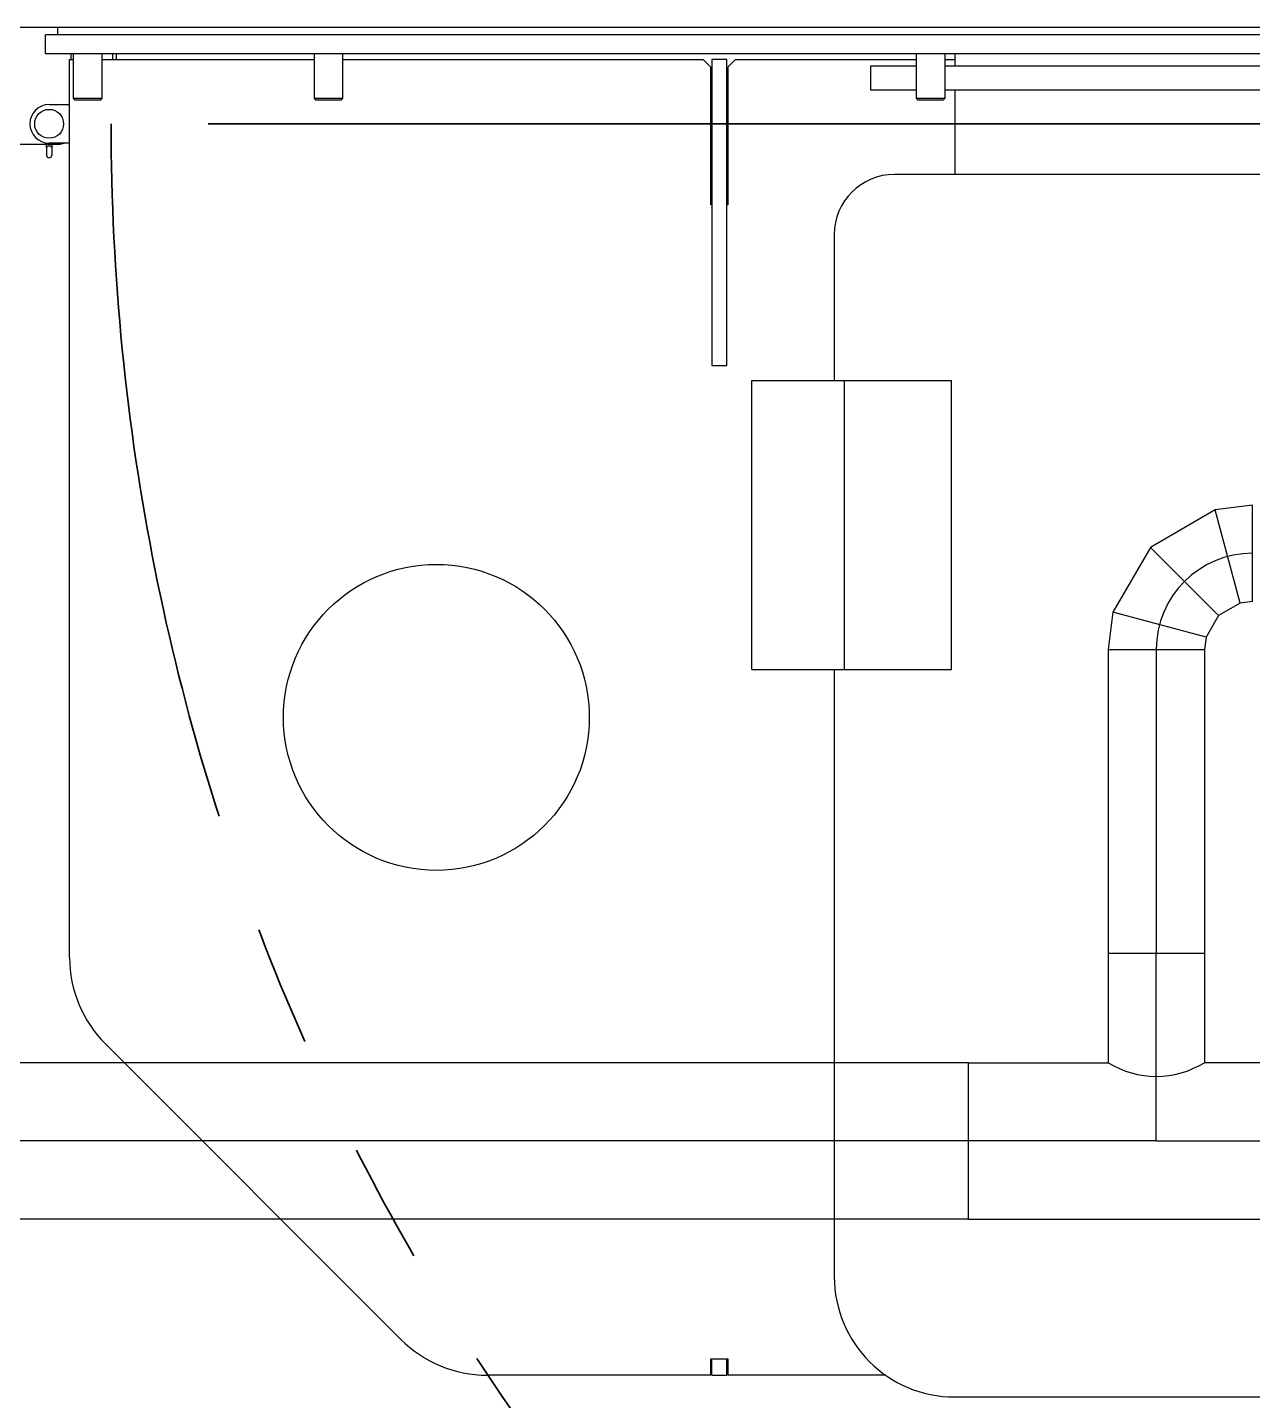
# Model space of a CAD drawing. Extents: x -681219 to -550379, y -242630 to -158199.
# Drawn here: x -581963 to -581454, y -226037 to -225467 of the extents above; entities that cross this region are included whole.
import ezdxf

# ---------------------------------------------------------------- set-up
doc = ezdxf.new("R2010")
doc.units = 0
doc.header["$LTSCALE"] = 1000
doc.linetypes.add('C2', pattern=[17, 14, -1, 1, -1])
doc.linetypes.add('P2', pattern=[23, 18, -1, 1, -1, 1, -1])
for name, color, linetype in [('11050200012', 7, 'CONTINUOUS'), ('20010300038', 7, 'CONTINUOUS'), ('C__USERS_YSV001_', 7, 'CONTINUOUS'), ('DOTE_油脂（黄）', 7, 'CONTINUOUS'), ('GZDH011002251', 7, 'CONTINUOUS'), ('GZDH011003061', 7, 'CONTINUOUS'), ('GZDH011027001', 7, 'CONTINUOUS'), ('GZDH011027022', 7, 'CONTINUOUS'), ('GZDH011032001', 7, 'CONTINUOUS'), ('PIPE-油脂（黄）', 2, 'CONTINUOUS'), ('中心线', 4, 'C2')]:
    doc.layers.add(name, color=color, linetype=linetype)
doc.layers.add('双点划线', color=2, linetype='P2', lineweight=35)

# ---------------------------------------------------------------- blocks, each defined once
blk = doc.blocks.new('侧门')
at = {"layer": '双点划线', "ltscale": 0.05}
blk.add_line((0, 0), (0, 940.25), dxfattribs=at)
blk.add_arc((0, 0), 940.25, 2.13328, 90, dxfattribs=at)
blk = doc.blocks.new('fushitu')
at = {"layer": '11050200012', "color": 7, "linetype": 'Continuous'}
for p, q in [((-2981, -1861), (-2981, -1879.4)), ((-2969, -1879.4), (-2969, -1861)), ((-2881, -1861), (-2881, -1879.4)), ((-2869, -1879.4), (-2869, -1861)), ((-2631, -1861), (-2631, -1879.4)), ((-2619, -1879.4), (-2619, -1861)), ((-2981, -1879.4), (-2969, -1879.4)), ((-2981, -1879.4), (-2980.4, -1880)), ((-2980.4, -1880), (-2969.6, -1880)), ((-2969.6, -1880), (-2969, -1879.4)), ((-2881, -1879.4), (-2869, -1879.4)), ((-2881, -1879.4), (-2880.4, -1880)), ((-2880.4, -1880), (-2869.6, -1880)), ((-2869.6, -1880), (-2869, -1879.4)), ((-2631, -1879.4), (-2619, -1879.4)), ((-2631, -1879.4), (-2630.4, -1880)), ((-2630.4, -1880), (-2619.6, -1880)), ((-2619.6, -1880), (-2619, -1879.4))]:
    blk.add_line(p, q, dxfattribs=at)
at = {"layer": '20010300038', "color": 7, "linetype": 'Continuous'}
for p, q in [((-2149.51, -1853), (-2992.5, -1853)), ((-2992.5, -1861), (-2992.5, -1853)), ((-2007.5, -1861), (-2992.5, -1861)), ((-2982.5, -1863.35), (-2981, -1863.35)), ((-2982.5, -2236.01), (-2982.5, -1863.35)), ((-2969, -1863.35), (-2881, -1863.35)), ((-2869, -1863.35), (-2719.46, -1863.35)), ((-2719.46, -1863.35), (-2716.28, -1866.53)), ((-2709.55, -1863.35), (-2715.9, -1863.35)), ((-2715.9, -1863.35), (-2715.9, -1920.5)), ((-2709.55, -1920.5), (-2709.55, -1863.35)), ((-2709.17, -1866.53), (-2705.99, -1863.35)), ((-2705.99, -1863.35), (-2631, -1863.35)), ((-2619, -1863.35), (-2615, -1863.35)), ((-2615, -1861), (-2615, -1866)), ((-2716.28, -1923.68), (-2716.28, -1866.53)), ((-2709.17, -1866.53), (-2709.17, -1923.68)), ((-2631, -1866), (-2650, -1866)), ((-2650, -1866), (-2650, -1876)), ((-2381, -1866), (-2619, -1866)), ((-2631, -1876), (-2650, -1876)), ((-2381, -1876), (-2619, -1876)), ((-2615, -1876), (-2615, -1911)), ((-2360, -1911), (-2640, -1911)), ((-2715.9, -1920.5), (-2715.9, -1990.35)), ((-2709.55, -1990.35), (-2709.55, -1920.5)), ((-2715.9, -1923.68), (-2716.28, -1923.68)), ((-2709.17, -1923.68), (-2709.55, -1923.68)), ((-2665, -1936), (-2665, -1996.5)), ((-2715.9, -1990.35), (-2709.55, -1990.35)), ((-2699.19, -2116.5), (-2699.19, -1996.5)), ((-2699.19, -1996.5), (-2660.79, -1996.5)), ((-2660.79, -2116.5), (-2660.79, -1996.5)), ((-2660.79, -1996.5), (-2616.35, -1996.5)), ((-2616.35, -2116.5), (-2616.35, -1996.5)), ((-2699.19, -2116.5), (-2660.79, -2116.5)), ((-2665, -2116.5), (-2665, -2368.5)), ((-2660.79, -2116.5), (-2616.35, -2116.5)), ((-2844.98, -2394.57), (-2967.62, -2271.93)), ((-2716.28, -2409.45), (-2716.28, -2402.72)), ((-2716.28, -2402.72), (-2709.17, -2402.72)), ((-2715.9, -2409.45), (-2715.9, -2402.72)), ((-2709.55, -2409.45), (-2709.55, -2402.72)), ((-2709.17, -2402.72), (-2709.17, -2409.45)), ((-2716.28, -2409.45), (-2809.06, -2409.45)), ((-2715.9, -2409.45), (-2709.55, -2409.45)), ((-2643.69, -2409.45), (-2709.17, -2409.45)), ((-2615, -2418.5), (-2385, -2418.5))]:
    blk.add_line(p, q, dxfattribs=at)
blk.add_circle((-2830.2, -2136.4), 63.5, dxfattribs=at)
for centre, radius, start, end in [((-2640, -1936), 25, 90, 180), ((-2931.7, -2236.01), 50.8, 180, 225), ((-2615, -2368.5), 50, 180, 270), ((-2809.06, -2358.65), 50.8, 225, 270)]:
    blk.add_arc(centre, radius, start, end, dxfattribs=at)
at = {"layer": 'C__USERS_YSV001_', "color": 7, "linetype": 'Continuous'}
for p, q in [((-2991, -1882), (-2982.5, -1882)), ((-2992.09, -1899.88), (-2992.1, -1900.01)), ((-2992.1, -1900.01), (-2992.1, -1903)), ((-2992.09, -1899.88), (-2992.09, -1898.5)), ((-2982.5, -1898), (-2991, -1898)), ((-2989.91, -1898.5), (-2989.91, -1899.88)), ((-2989.9, -1900.01), (-2989.9, -1903))]:
    blk.add_line(p, q, dxfattribs=at)
blk.add_circle((-2991, -1890), 6, dxfattribs=at)
for centre, radius, start, end in [((-2991, -1890), 8, 90, 270), ((-2991, -1903), 1.1, 180, 0)]:
    blk.add_arc(centre, radius, start, end, dxfattribs=at)
for points, knots in [([(-2992.09, -1899.88), (-2992.07, -1899.68), (-2991.97, -1899.5), (-2991.59, -1899.23), (-2991.3, -1899.14), (-2990.7, -1899.14), (-2990.41, -1899.23), (-2990.03, -1899.49), (-2989.93, -1899.68), (-2989.91, -1899.88)], [0, 0, 0, 0, 0.25, 0.25, 0.5, 0.5, 0.75, 0.75, 1, 1, 1, 1]), ([(-2989.9, -1900.01), (-2989.9, -1899.98), (-2989.9, -1899.96), (-2989.9, -1899.92), (-2989.9, -1899.9), (-2989.91, -1899.88)], [0, 0, 0, 0, 0.5, 0.5, 1, 1, 1, 1])]:
    blk.add_open_spline(points, degree=3, knots=knots, dxfattribs=at)
at = {"layer": 'GZDH011002251', "color": 7, "linetype": 'Continuous'}
blk.add_line((-2987.5, -1850), (-2987.5, -1853), dxfattribs=at)
at = {"layer": 'GZDH011003061', "color": 7, "linetype": 'Continuous'}
blk.add_line((-2139, -1850), (-3861, -1850), dxfattribs=at)
at = {"layer": 'GZDH011027001', "color": 7, "linetype": 'Continuous'}
for p, q in [((-2982, -1861), (-2982, -1863.35)), ((-3013, -1898.5), (-2987, -1898.5))]:
    blk.add_line(p, q, dxfattribs=at)
blk.add_arc((-2987, -1893.5), 5, 270, 295.8419, dxfattribs=at)
at = {"layer": 'GZDH011027022', "color": 7, "linetype": 'Continuous'}
for p, q in [((-2964.6, -1863.35), (-2964.6, -1861)), ((-2963.1, -1861), (-2963.1, -1863.35)), ((-2715.9, -1870), (-2716.28, -1870)), ((-2709.17, -1870), (-2709.55, -1870))]:
    blk.add_line(p, q, dxfattribs=at)
at = {"layer": 'GZDH011032001', "color": 7, "linetype": 'Continuous'}
blk.add_line((-2963.1, -1861), (-2963.1, -1863.35), dxfattribs=at)

msp = doc.modelspace()

# ---------------------------------------------------------------- linework, layer by layer
at = {"layer": 'DOTE_油脂（黄）', "color": 1}
for p, q in [((-581494.138, -225724.9424), (-581494.138, -225850.929)), ((-581494.138, -225928.929, 3800), (-581494.138, -225850.929)), ((-581572.138, -225928.929), (-583290.6038, -225928.929)), ((-581494.138, -225928.929, 3800), (-581572.138, -225928.929)), ((-581494.138, -225928.929, 3800), (-581416.138, -225928.929))]:
    msp.add_line(p, q, dxfattribs=at)
msp.add_arc((-581454.138, -225724.9424, 3800), 40, 90, 180, dxfattribs=at)
at = {"layer": 'PIPE-油脂（黄）', "color": 1}
for p, q in [((-581469.6671, -225666.9869, 3800), (-581496.5644, -225682.516, 3800)), ((-581454.138, -225664.9424, 3800), (-581469.6671, -225666.9869, 3800)), ((-581496.5644, -225682.516, 3800), (-581512.0935, -225709.4133, 3800)), ((-581459.3144, -225705.6239, 3800), (-581468.2801, -225710.8003, 3800)), ((-581454.138, -225704.9424, 3800), (-581459.3144, -225705.6239, 3800)), ((-581512.0935, -225709.4133, 3800), (-581514.138, -225724.9424, 3800)), ((-581468.2801, -225710.8003, 3800), (-581473.4565, -225719.766, 3800)), ((-581514.138, -225724.9424), (-581514.138, -225850.929)), ((-581473.4565, -225719.766, 3800), (-581474.138, -225724.9424, 3800)), ((-581474.138, -225724.9424), (-581474.138, -225850.929)), ((-581514.138, -225850.929), (-581514.138, -225896.429)), ((-581474.138, -225850.929), (-581474.138, -225896.429)), ((-581572.138, -225896.429), (-583290.6038, -225896.429)), ((-581572.138, -225896.429), (-581514.138, -225896.429)), ((-581416.138, -225896.429), (-581474.138, -225896.429)), ((-581572.138, -225961.429), (-583290.6038, -225961.429)), ((-581572.138, -225961.429), (-581416.138, -225961.429))]:
    msp.add_line(p, q, dxfattribs=at)
at = {"layer": 'PIPE-油脂（黄）'}
for p, q in [((-581459.3144, -225705.6239, 3800), (-581469.6671, -225666.9869, 3800)), ((-581454.138, -225704.9424, 3800), (-581454.138, -225664.9424, 3800)), ((-581468.2801, -225710.8003, 3800), (-581496.5644, -225682.516, 3800)), ((-581473.4565, -225719.766, 3800), (-581512.0935, -225709.4133, 3800)), ((-581514.138, -225724.9424, 3800), (-581474.138, -225724.9424, 3800)), ((-581514.138, -225850.929), (-581474.138, -225850.929)), ((-581572.138, -225961.429), (-581572.138, -225896.429))]:
    msp.add_line(p, q, dxfattribs=at)
msp.add_arc((-581494.138, -225863.929), 38.1608, 238.392497, 301.607503, dxfattribs=at)

# ---------------------------------------------------------------- block references
at = {"layer": '中心线'}
msp.add_blockref('fushitu', (-578962.82, -223616.6983), dxfattribs=at)
at = {"layer": '双点划线', "xscale": -1, "rotation": 90}
msp.add_blockref('侧门', (-580987.82, -225506.6983), dxfattribs=at)

doc.saveas('drawing.dxf')
